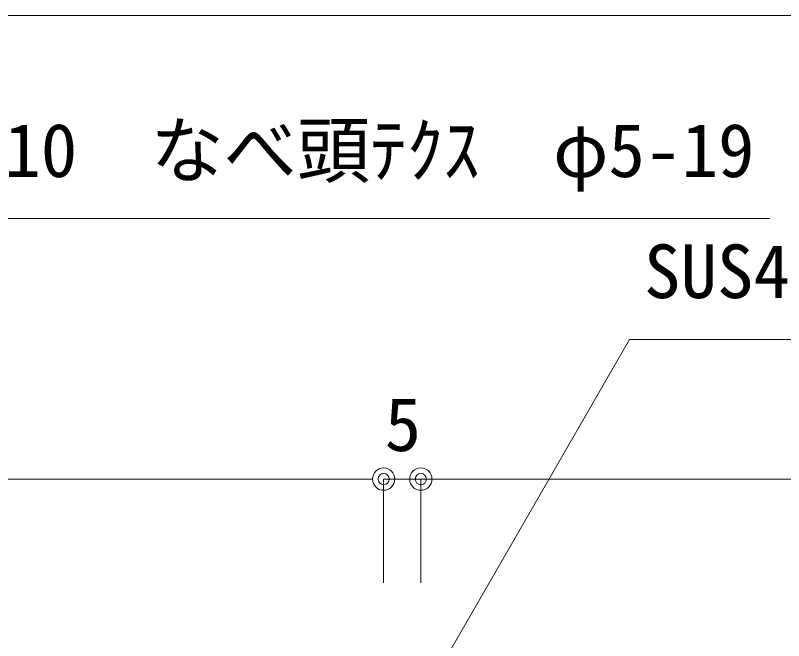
# Model space of a CAD drawing. Units: millimetres on the paper. Extents: x -401 to 401, y -279 to 279.
# Drawn here: x 259.73 to 294.17, y -15.22 to 12.82 of the extents above; entities that cross this region are included whole.
import ezdxf
from ezdxf.enums import TextEntityAlignment as Align

# ---------------------------------------------------------------- set-up
doc = ezdxf.new("R2010")
doc.units = ezdxf.units.MM
for name, color, linetype, lineweight in [('0-8_0-A11-寸法_詳細', 5, 'Continuous', 9), ('0-9_0', 7, 'Continuous', 9), ('0-A_A-B03-文字_書込_小', 7, 'Continuous', 9)]:
    doc.layers.add(name, color=color, linetype=linetype, lineweight=lineweight)
doc.styles.add('ＭＳ ゴシック', font='')
doc.styles.get('ＭＳ ゴシック').set_extended_font_data('MS Gothic')

# ---------------------------------------------------------------- blocks, each defined once
blk = doc.blocks.new('_Dot')
at = {"layer": '0-9_0'}
blk.add_line((-0.5, 0), (-1, 0), dxfattribs=at)
for radius in [0.5, 0.25]:
    blk.add_circle((0, 0), radius, dxfattribs=at)

msp = doc.modelspace()

# ---------------------------------------------------------------- linework, layer by layer
at = {"layer": '0-8_0-A11-寸法_詳細'}
for p, q in [((228.906, -7.974), (275.239, -7.974)), ((275.239, -7.974), (274.239, -7.974)), ((276.239, -12.629), (276.239, -7.974)), ((276.239, -12.629), (276.239, -7.974)), ((276.239, -7.974), (277.906, -7.974)), ((277.906, -12.629), (277.906, -7.974)), ((278.906, -7.974), (279.906, -7.974))]:
    msp.add_line(p, q, dxfattribs=at)
msp.add_lwpolyline([(277.906, -7.974), (322.906, -7.974), (316.975, -6.112)], dxfattribs=at)
at = {"layer": '0-A_A-B03-文字_書込_小'}
for points in [[(231.245, -14.788), (247.139, 12.825), (318.225, 12.825)], [(234.218, -27.248), (252.038, 3.713), (293.541, 3.713)], [(277.506, -18.655), (287.255, -1.717), (328.758, -1.717)]]:
    msp.add_lwpolyline(points, dxfattribs=at)

# ---------------------------------------------------------------- block references
at = {"layer": '0-8_0-A11-寸法_詳細'}
msp.add_blockref('_Dot', (276.239, -7.974), dxfattribs=at)
msp.add_blockref('_Dot', (276.239, -7.974), dxfattribs=at)
at = {"layer": '0-8_0-A11-寸法_詳細', "rotation": 180}
msp.add_blockref('_Dot', (277.906, -7.974), dxfattribs=at)

# ---------------------------------------------------------------- texts
at = {"layer": '0-8_0-A11-寸法_詳細', "style": 'ＭＳ ゴシック'}
msp.add_text('5', height=2.405, dxfattribs=at).set_placement((276.286, -7.437), align=Align.BOTTOM_LEFT)
at = {"layer": '0-A_A-B03-文字_書込_小', "style": 'ＭＳ ゴシック'}
for s, p in [('SUS410\u3000なべ頭ﾃｸｽ\u3000φ5-19', (252.691, 4.852)), ('SUS410\u3000なべ頭ﾃｸｽ\u30003.5-30', (287.907, -0.577))]:
    msp.add_text(s, height=2.405, dxfattribs=at).set_placement(p, align=Align.BOTTOM_LEFT)

doc.saveas('drawing.dxf')
